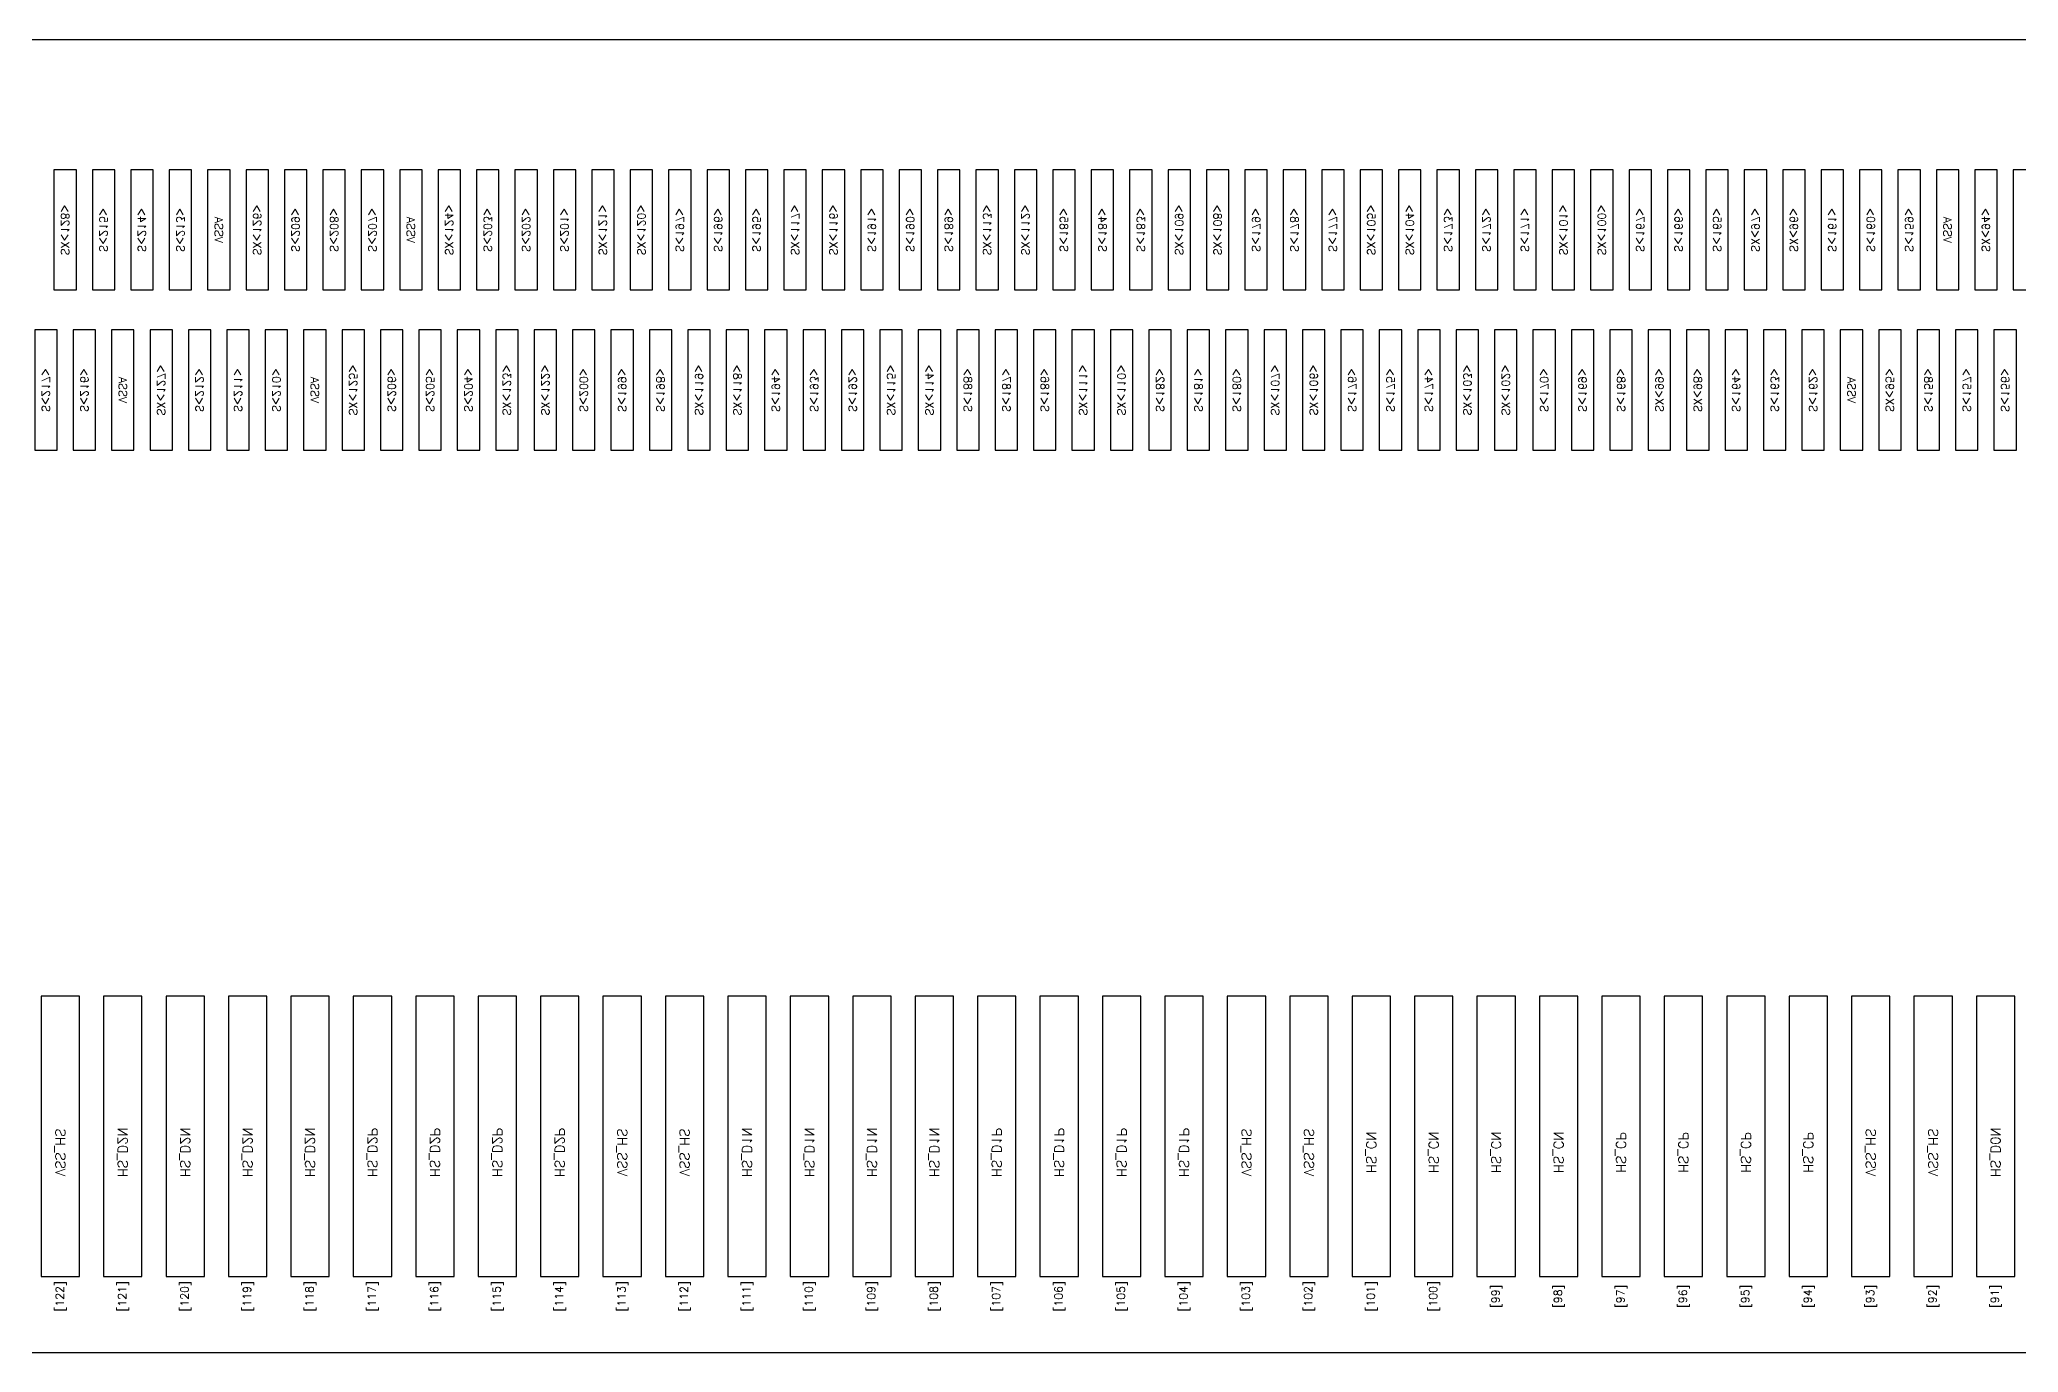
# Model space of a CAD drawing. Header units: millimetres. Extents: x 1248 to 1672, y 459 to 760.
# Drawn here: x 1354.442 to 1355.679, y 607.859 to 608.679 of the extents above; entities that cross this region are included whole.
import ezdxf
from ezdxf.enums import TextEntityAlignment as Align

# ---------------------------------------------------------------- set-up
doc = ezdxf.new("R2010")
doc.units = ezdxf.units.MM
doc.layers.add('标 注', color=3, linetype='Continuous')
doc.styles.get("Standard").update_dxf_attribs({"font": 'txt', "bigfont": 'gbcbig.shx'})

# ---------------------------------------------------------------- blocks, each defined once
blk = doc.blocks.new('LCD')
at = {"color": 6}
for points in [[(7384.9624, -537.3052), (7409.9624, -537.3052), (7409.9624, -536.4852), (7384.9624, -536.4852)], [(7405.1414, -536.6415), (7405.1554, -536.6415), (7405.1554, -536.5665), (7405.1414, -536.5665)], [(7405.1414, -536.6415), (7405.1554, -536.6415), (7405.1554, -536.5665), (7405.1414, -536.5665)], [(7405.1654, -536.6415), (7405.1794, -536.6415), (7405.1794, -536.5665), (7405.1654, -536.5665)], [(7405.1654, -536.6415), (7405.1794, -536.6415), (7405.1794, -536.5665), (7405.1654, -536.5665)], [(7405.1894, -536.6415), (7405.2034, -536.6415), (7405.2034, -536.5665), (7405.1894, -536.5665)], [(7405.1894, -536.6415), (7405.2034, -536.6415), (7405.2034, -536.5665), (7405.1894, -536.5665)], [(7405.2134, -536.6415), (7405.2274, -536.6415), (7405.2274, -536.5665), (7405.2134, -536.5665)], [(7405.2134, -536.6415), (7405.2274, -536.6415), (7405.2274, -536.5665), (7405.2134, -536.5665)], [(7405.2374, -536.6415), (7405.2514, -536.6415), (7405.2514, -536.5665), (7405.2374, -536.5665)], [(7405.2374, -536.6415), (7405.2514, -536.6415), (7405.2514, -536.5665), (7405.2374, -536.5665)], [(7405.2614, -536.6415), (7405.2754, -536.6415), (7405.2754, -536.5665), (7405.2614, -536.5665)], [(7405.2614, -536.6415), (7405.2754, -536.6415), (7405.2754, -536.5665), (7405.2614, -536.5665)], [(7405.2854, -536.6415), (7405.2994, -536.6415), (7405.2994, -536.5665), (7405.2854, -536.5665)], [(7405.2854, -536.6415), (7405.2994, -536.6415), (7405.2994, -536.5665), (7405.2854, -536.5665)], [(7405.3094, -536.6415), (7405.3234, -536.6415), (7405.3234, -536.5665), (7405.3094, -536.5665)], [(7405.3094, -536.6415), (7405.3234, -536.6415), (7405.3234, -536.5665), (7405.3094, -536.5665)], [(7405.3334, -536.6415), (7405.3474, -536.6415), (7405.3474, -536.5665), (7405.3334, -536.5665)], [(7405.3334, -536.6415), (7405.3474, -536.6415), (7405.3474, -536.5665), (7405.3334, -536.5665)], [(7405.3574, -536.6415), (7405.3714, -536.6415), (7405.3714, -536.5665), (7405.3574, -536.5665)], [(7405.3574, -536.6415), (7405.3714, -536.6415), (7405.3714, -536.5665), (7405.3574, -536.5665)], [(7405.3814, -536.6415), (7405.3954, -536.6415), (7405.3954, -536.5665), (7405.3814, -536.5665)], [(7405.3814, -536.6415), (7405.3954, -536.6415), (7405.3954, -536.5665), (7405.3814, -536.5665)], [(7405.4054, -536.6415), (7405.4194, -536.6415), (7405.4194, -536.5665), (7405.4054, -536.5665)], [(7405.4054, -536.6415), (7405.4194, -536.6415), (7405.4194, -536.5665), (7405.4054, -536.5665)], [(7405.4294, -536.6415), (7405.4434, -536.6415), (7405.4434, -536.5665), (7405.4294, -536.5665)], [(7405.4294, -536.6415), (7405.4434, -536.6415), (7405.4434, -536.5665), (7405.4294, -536.5665)], [(7405.4534, -536.6415), (7405.4674, -536.6415), (7405.4674, -536.5665), (7405.4534, -536.5665)], [(7405.4534, -536.6415), (7405.4674, -536.6415), (7405.4674, -536.5665), (7405.4534, -536.5665)], [(7405.4774, -536.6415), (7405.4914, -536.6415), (7405.4914, -536.5665), (7405.4774, -536.5665)], [(7405.4774, -536.6415), (7405.4914, -536.6415), (7405.4914, -536.5665), (7405.4774, -536.5665)], [(7405.5014, -536.6415), (7405.5154, -536.6415), (7405.5154, -536.5665), (7405.5014, -536.5665)], [(7405.5014, -536.6415), (7405.5154, -536.6415), (7405.5154, -536.5665), (7405.5014, -536.5665)], [(7405.5254, -536.6415), (7405.5394, -536.6415), (7405.5394, -536.5665), (7405.5254, -536.5665)], [(7405.5254, -536.6415), (7405.5394, -536.6415), (7405.5394, -536.5665), (7405.5254, -536.5665)], [(7405.5494, -536.6415), (7405.5634, -536.6415), (7405.5634, -536.5665), (7405.5494, -536.5665)], [(7405.5494, -536.6415), (7405.5634, -536.6415), (7405.5634, -536.5665), (7405.5494, -536.5665)], [(7405.5734, -536.6415), (7405.5874, -536.6415), (7405.5874, -536.5665), (7405.5734, -536.5665)], [(7405.5734, -536.6415), (7405.5874, -536.6415), (7405.5874, -536.5665), (7405.5734, -536.5665)], [(7405.5974, -536.6415), (7405.6114, -536.6415), (7405.6114, -536.5665), (7405.5974, -536.5665)], [(7405.5974, -536.6415), (7405.6114, -536.6415), (7405.6114, -536.5665), (7405.5974, -536.5665)], [(7405.6214, -536.6415), (7405.6354, -536.6415), (7405.6354, -536.5665), (7405.6214, -536.5665)], [(7405.6214, -536.6415), (7405.6354, -536.6415), (7405.6354, -536.5665), (7405.6214, -536.5665)], [(7405.6454, -536.6415), (7405.6594, -536.6415), (7405.6594, -536.5665), (7405.6454, -536.5665)], [(7405.6454, -536.6415), (7405.6594, -536.6415), (7405.6594, -536.5665), (7405.6454, -536.5665)], [(7405.6694, -536.6415), (7405.6834, -536.6415), (7405.6834, -536.5665), (7405.6694, -536.5665)], [(7405.6694, -536.6415), (7405.6834, -536.6415), (7405.6834, -536.5665), (7405.6694, -536.5665)], [(7405.6934, -536.6415), (7405.7074, -536.6415), (7405.7074, -536.5665), (7405.6934, -536.5665)], [(7405.6934, -536.6415), (7405.7074, -536.6415), (7405.7074, -536.5665), (7405.6934, -536.5665)], [(7405.7174, -536.6415), (7405.7314, -536.6415), (7405.7314, -536.5665), (7405.7174, -536.5665)], [(7405.7174, -536.6415), (7405.7314, -536.6415), (7405.7314, -536.5665), (7405.7174, -536.5665)], [(7405.7414, -536.6415), (7405.7554, -536.6415), (7405.7554, -536.5665), (7405.7414, -536.5665)], [(7405.7414, -536.6415), (7405.7554, -536.6415), (7405.7554, -536.5665), (7405.7414, -536.5665)], [(7405.7654, -536.6415), (7405.7794, -536.6415), (7405.7794, -536.5665), (7405.7654, -536.5665)], [(7405.7654, -536.6415), (7405.7794, -536.6415), (7405.7794, -536.5665), (7405.7654, -536.5665)], [(7405.7894, -536.6415), (7405.8034, -536.6415), (7405.8034, -536.5665), (7405.7894, -536.5665)], [(7405.7894, -536.6415), (7405.8034, -536.6415), (7405.8034, -536.5665), (7405.7894, -536.5665)], [(7405.8134, -536.6415), (7405.8274, -536.6415), (7405.8274, -536.5665), (7405.8134, -536.5665)], [(7405.8134, -536.6415), (7405.8274, -536.6415), (7405.8274, -536.5665), (7405.8134, -536.5665)], [(7405.8374, -536.6415), (7405.8514, -536.6415), (7405.8514, -536.5665), (7405.8374, -536.5665)], [(7405.8374, -536.6415), (7405.8514, -536.6415), (7405.8514, -536.5665), (7405.8374, -536.5665)], [(7405.8614, -536.6415), (7405.8754, -536.6415), (7405.8754, -536.5665), (7405.8614, -536.5665)], [(7405.8614, -536.6415), (7405.8754, -536.6415), (7405.8754, -536.5665), (7405.8614, -536.5665)], [(7405.8854, -536.6415), (7405.8994, -536.6415), (7405.8994, -536.5665), (7405.8854, -536.5665)], [(7405.8854, -536.6415), (7405.8994, -536.6415), (7405.8994, -536.5665), (7405.8854, -536.5665)], [(7405.9094, -536.6415), (7405.9234, -536.6415), (7405.9234, -536.5665), (7405.9094, -536.5665)], [(7405.9094, -536.6415), (7405.9234, -536.6415), (7405.9234, -536.5665), (7405.9094, -536.5665)], [(7405.9334, -536.6415), (7405.9474, -536.6415), (7405.9474, -536.5665), (7405.9334, -536.5665)], [(7405.9334, -536.6415), (7405.9474, -536.6415), (7405.9474, -536.5665), (7405.9334, -536.5665)], [(7405.9574, -536.6415), (7405.9714, -536.6415), (7405.9714, -536.5665), (7405.9574, -536.5665)], [(7405.9574, -536.6415), (7405.9714, -536.6415), (7405.9714, -536.5665), (7405.9574, -536.5665)], [(7405.9814, -536.6415), (7405.9954, -536.6415), (7405.9954, -536.5665), (7405.9814, -536.5665)], [(7405.9814, -536.6415), (7405.9954, -536.6415), (7405.9954, -536.5665), (7405.9814, -536.5665)], [(7406.0054, -536.6415), (7406.0194, -536.6415), (7406.0194, -536.5665), (7406.0054, -536.5665)], [(7406.0054, -536.6415), (7406.0194, -536.6415), (7406.0194, -536.5665), (7406.0054, -536.5665)], [(7406.0294, -536.6415), (7406.0434, -536.6415), (7406.0434, -536.5665), (7406.0294, -536.5665)], [(7406.0294, -536.6415), (7406.0434, -536.6415), (7406.0434, -536.5665), (7406.0294, -536.5665)], [(7406.0534, -536.6415), (7406.0674, -536.6415), (7406.0674, -536.5665), (7406.0534, -536.5665)], [(7406.0534, -536.6415), (7406.0674, -536.6415), (7406.0674, -536.5665), (7406.0534, -536.5665)], [(7406.0774, -536.6415), (7406.0914, -536.6415), (7406.0914, -536.5665), (7406.0774, -536.5665)], [(7406.0774, -536.6415), (7406.0914, -536.6415), (7406.0914, -536.5665), (7406.0774, -536.5665)], [(7406.1014, -536.6415), (7406.1154, -536.6415), (7406.1154, -536.5665), (7406.1014, -536.5665)], [(7406.1014, -536.6415), (7406.1154, -536.6415), (7406.1154, -536.5665), (7406.1014, -536.5665)], [(7406.1254, -536.6415), (7406.1394, -536.6415), (7406.1394, -536.5665), (7406.1254, -536.5665)], [(7406.1254, -536.6415), (7406.1394, -536.6415), (7406.1394, -536.5665), (7406.1254, -536.5665)], [(7406.1494, -536.6415), (7406.1634, -536.6415), (7406.1634, -536.5665), (7406.1494, -536.5665)], [(7406.1494, -536.6415), (7406.1634, -536.6415), (7406.1634, -536.5665), (7406.1494, -536.5665)], [(7406.1734, -536.6415), (7406.1874, -536.6415), (7406.1874, -536.5665), (7406.1734, -536.5665)], [(7406.1734, -536.6415), (7406.1874, -536.6415), (7406.1874, -536.5665), (7406.1734, -536.5665)], [(7406.1974, -536.6415), (7406.2114, -536.6415), (7406.2114, -536.5665), (7406.1974, -536.5665)], [(7406.1974, -536.6415), (7406.2114, -536.6415), (7406.2114, -536.5665), (7406.1974, -536.5665)], [(7406.2214, -536.6415), (7406.2354, -536.6415), (7406.2354, -536.5665), (7406.2214, -536.5665)], [(7406.2214, -536.6415), (7406.2354, -536.6415), (7406.2354, -536.5665), (7406.2214, -536.5665)], [(7406.2454, -536.6415), (7406.2594, -536.6415), (7406.2594, -536.5665), (7406.2454, -536.5665)], [(7406.2454, -536.6415), (7406.2594, -536.6415), (7406.2594, -536.5665), (7406.2454, -536.5665)], [(7406.2694, -536.6415), (7406.2834, -536.6415), (7406.2834, -536.5665), (7406.2694, -536.5665)], [(7406.2694, -536.6415), (7406.2834, -536.6415), (7406.2834, -536.5665), (7406.2694, -536.5665)], [(7406.2934, -536.6415), (7406.3074, -536.6415), (7406.3074, -536.5665), (7406.2934, -536.5665)], [(7406.2934, -536.6415), (7406.3074, -536.6415), (7406.3074, -536.5665), (7406.2934, -536.5665)], [(7406.3174, -536.6415), (7406.3314, -536.6415), (7406.3314, -536.5665), (7406.3174, -536.5665)], [(7406.3174, -536.6415), (7406.3314, -536.6415), (7406.3314, -536.5665), (7406.3174, -536.5665)], [(7406.3414, -536.6415), (7406.3554, -536.6415), (7406.3554, -536.5665), (7406.3414, -536.5665)], [(7406.3414, -536.6415), (7406.3554, -536.6415), (7406.3554, -536.5665), (7406.3414, -536.5665)], [(7406.3654, -536.6415), (7406.3794, -536.6415), (7406.3794, -536.5665), (7406.3654, -536.5665)], [(7406.3654, -536.6415), (7406.3794, -536.6415), (7406.3794, -536.5665), (7406.3654, -536.5665)], [(7405.1294, -536.7415), (7405.1434, -536.7415), (7405.1434, -536.6665), (7405.1294, -536.6665)], [(7405.1294, -536.7415), (7405.1434, -536.7415), (7405.1434, -536.6665), (7405.1294, -536.6665)], [(7405.1534, -536.7415), (7405.1674, -536.7415), (7405.1674, -536.6665), (7405.1534, -536.6665)], [(7405.1534, -536.7415), (7405.1674, -536.7415), (7405.1674, -536.6665), (7405.1534, -536.6665)], [(7405.1774, -536.7415), (7405.1914, -536.7415), (7405.1914, -536.6665), (7405.1774, -536.6665)], [(7405.1774, -536.7415), (7405.1914, -536.7415), (7405.1914, -536.6665), (7405.1774, -536.6665)], [(7405.2014, -536.7415), (7405.2154, -536.7415), (7405.2154, -536.6665), (7405.2014, -536.6665)], [(7405.2014, -536.7415), (7405.2154, -536.7415), (7405.2154, -536.6665), (7405.2014, -536.6665)], [(7405.2254, -536.7415), (7405.2394, -536.7415), (7405.2394, -536.6665), (7405.2254, -536.6665)], [(7405.2254, -536.7415), (7405.2394, -536.7415), (7405.2394, -536.6665), (7405.2254, -536.6665)], [(7405.2494, -536.7415), (7405.2634, -536.7415), (7405.2634, -536.6665), (7405.2494, -536.6665)], [(7405.2494, -536.7415), (7405.2634, -536.7415), (7405.2634, -536.6665), (7405.2494, -536.6665)], [(7405.2734, -536.7415), (7405.2874, -536.7415), (7405.2874, -536.6665), (7405.2734, -536.6665)], [(7405.2734, -536.7415), (7405.2874, -536.7415), (7405.2874, -536.6665), (7405.2734, -536.6665)], [(7405.2974, -536.7415), (7405.3114, -536.7415), (7405.3114, -536.6665), (7405.2974, -536.6665)], [(7405.2974, -536.7415), (7405.3114, -536.7415), (7405.3114, -536.6665), (7405.2974, -536.6665)], [(7405.3214, -536.7415), (7405.3354, -536.7415), (7405.3354, -536.6665), (7405.3214, -536.6665)], [(7405.3214, -536.7415), (7405.3354, -536.7415), (7405.3354, -536.6665), (7405.3214, -536.6665)], [(7405.3454, -536.7415), (7405.3594, -536.7415), (7405.3594, -536.6665), (7405.3454, -536.6665)], [(7405.3454, -536.7415), (7405.3594, -536.7415), (7405.3594, -536.6665), (7405.3454, -536.6665)], [(7405.3694, -536.7415), (7405.3834, -536.7415), (7405.3834, -536.6665), (7405.3694, -536.6665)], [(7405.3694, -536.7415), (7405.3834, -536.7415), (7405.3834, -536.6665), (7405.3694, -536.6665)], [(7405.3934, -536.7415), (7405.4074, -536.7415), (7405.4074, -536.6665), (7405.3934, -536.6665)], [(7405.3934, -536.7415), (7405.4074, -536.7415), (7405.4074, -536.6665), (7405.3934, -536.6665)], [(7405.4174, -536.7415), (7405.4314, -536.7415), (7405.4314, -536.6665), (7405.4174, -536.6665)], [(7405.4174, -536.7415), (7405.4314, -536.7415), (7405.4314, -536.6665), (7405.4174, -536.6665)], [(7405.4414, -536.7415), (7405.4554, -536.7415), (7405.4554, -536.6665), (7405.4414, -536.6665)], [(7405.4414, -536.7415), (7405.4554, -536.7415), (7405.4554, -536.6665), (7405.4414, -536.6665)], [(7405.4654, -536.7415), (7405.4794, -536.7415), (7405.4794, -536.6665), (7405.4654, -536.6665)], [(7405.4654, -536.7415), (7405.4794, -536.7415), (7405.4794, -536.6665), (7405.4654, -536.6665)], [(7405.4894, -536.7415), (7405.5034, -536.7415), (7405.5034, -536.6665), (7405.4894, -536.6665)], [(7405.4894, -536.7415), (7405.5034, -536.7415), (7405.5034, -536.6665), (7405.4894, -536.6665)], [(7405.5134, -536.7415), (7405.5274, -536.7415), (7405.5274, -536.6665), (7405.5134, -536.6665)], [(7405.5134, -536.7415), (7405.5274, -536.7415), (7405.5274, -536.6665), (7405.5134, -536.6665)], [(7405.5374, -536.7415), (7405.5514, -536.7415), (7405.5514, -536.6665), (7405.5374, -536.6665)], [(7405.5374, -536.7415), (7405.5514, -536.7415), (7405.5514, -536.6665), (7405.5374, -536.6665)], [(7405.5614, -536.7415), (7405.5754, -536.7415), (7405.5754, -536.6665), (7405.5614, -536.6665)], [(7405.5614, -536.7415), (7405.5754, -536.7415), (7405.5754, -536.6665), (7405.5614, -536.6665)], [(7405.5854, -536.7415), (7405.5994, -536.7415), (7405.5994, -536.6665), (7405.5854, -536.6665)], [(7405.5854, -536.7415), (7405.5994, -536.7415), (7405.5994, -536.6665), (7405.5854, -536.6665)], [(7405.6094, -536.7415), (7405.6234, -536.7415), (7405.6234, -536.6665), (7405.6094, -536.6665)], [(7405.6094, -536.7415), (7405.6234, -536.7415), (7405.6234, -536.6665), (7405.6094, -536.6665)], [(7405.6334, -536.7415), (7405.6474, -536.7415), (7405.6474, -536.6665), (7405.6334, -536.6665)], [(7405.6334, -536.7415), (7405.6474, -536.7415), (7405.6474, -536.6665), (7405.6334, -536.6665)], [(7405.6574, -536.7415), (7405.6714, -536.7415), (7405.6714, -536.6665), (7405.6574, -536.6665)], [(7405.6574, -536.7415), (7405.6714, -536.7415), (7405.6714, -536.6665), (7405.6574, -536.6665)], [(7405.6814, -536.7415), (7405.6954, -536.7415), (7405.6954, -536.6665), (7405.6814, -536.6665)], [(7405.6814, -536.7415), (7405.6954, -536.7415), (7405.6954, -536.6665), (7405.6814, -536.6665)], [(7405.7054, -536.7415), (7405.7194, -536.7415), (7405.7194, -536.6665), (7405.7054, -536.6665)], [(7405.7054, -536.7415), (7405.7194, -536.7415), (7405.7194, -536.6665), (7405.7054, -536.6665)], [(7405.7294, -536.7415), (7405.7434, -536.7415), (7405.7434, -536.6665), (7405.7294, -536.6665)], [(7405.7294, -536.7415), (7405.7434, -536.7415), (7405.7434, -536.6665), (7405.7294, -536.6665)], [(7405.7534, -536.7415), (7405.7674, -536.7415), (7405.7674, -536.6665), (7405.7534, -536.6665)], [(7405.7534, -536.7415), (7405.7674, -536.7415), (7405.7674, -536.6665), (7405.7534, -536.6665)], [(7405.7774, -536.7415), (7405.7914, -536.7415), (7405.7914, -536.6665), (7405.7774, -536.6665)], [(7405.7774, -536.7415), (7405.7914, -536.7415), (7405.7914, -536.6665), (7405.7774, -536.6665)], [(7405.8014, -536.7415), (7405.8154, -536.7415), (7405.8154, -536.6665), (7405.8014, -536.6665)], [(7405.8014, -536.7415), (7405.8154, -536.7415), (7405.8154, -536.6665), (7405.8014, -536.6665)], [(7405.8254, -536.7415), (7405.8394, -536.7415), (7405.8394, -536.6665), (7405.8254, -536.6665)], [(7405.8254, -536.7415), (7405.8394, -536.7415), (7405.8394, -536.6665), (7405.8254, -536.6665)], [(7405.8494, -536.7415), (7405.8634, -536.7415), (7405.8634, -536.6665), (7405.8494, -536.6665)], [(7405.8494, -536.7415), (7405.8634, -536.7415), (7405.8634, -536.6665), (7405.8494, -536.6665)], [(7405.8734, -536.7415), (7405.8874, -536.7415), (7405.8874, -536.6665), (7405.8734, -536.6665)], [(7405.8734, -536.7415), (7405.8874, -536.7415), (7405.8874, -536.6665), (7405.8734, -536.6665)], [(7405.8974, -536.7415), (7405.9114, -536.7415), (7405.9114, -536.6665), (7405.8974, -536.6665)], [(7405.8974, -536.7415), (7405.9114, -536.7415), (7405.9114, -536.6665), (7405.8974, -536.6665)], [(7405.9214, -536.7415), (7405.9354, -536.7415), (7405.9354, -536.6665), (7405.9214, -536.6665)], [(7405.9214, -536.7415), (7405.9354, -536.7415), (7405.9354, -536.6665), (7405.9214, -536.6665)], [(7405.9454, -536.7415), (7405.9594, -536.7415), (7405.9594, -536.6665), (7405.9454, -536.6665)], [(7405.9454, -536.7415), (7405.9594, -536.7415), (7405.9594, -536.6665), (7405.9454, -536.6665)], [(7405.9694, -536.7415), (7405.9834, -536.7415), (7405.9834, -536.6665), (7405.9694, -536.6665)], [(7405.9694, -536.7415), (7405.9834, -536.7415), (7405.9834, -536.6665), (7405.9694, -536.6665)], [(7405.9934, -536.7415), (7406.0074, -536.7415), (7406.0074, -536.6665), (7405.9934, -536.6665)], [(7405.9934, -536.7415), (7406.0074, -536.7415), (7406.0074, -536.6665), (7405.9934, -536.6665)], [(7406.0174, -536.7415), (7406.0314, -536.7415), (7406.0314, -536.6665), (7406.0174, -536.6665)], [(7406.0174, -536.7415), (7406.0314, -536.7415), (7406.0314, -536.6665), (7406.0174, -536.6665)], [(7406.0414, -536.7415), (7406.0554, -536.7415), (7406.0554, -536.6665), (7406.0414, -536.6665)], [(7406.0414, -536.7415), (7406.0554, -536.7415), (7406.0554, -536.6665), (7406.0414, -536.6665)], [(7406.0654, -536.7415), (7406.0794, -536.7415), (7406.0794, -536.6665), (7406.0654, -536.6665)], [(7406.0654, -536.7415), (7406.0794, -536.7415), (7406.0794, -536.6665), (7406.0654, -536.6665)], [(7406.0894, -536.7415), (7406.1034, -536.7415), (7406.1034, -536.6665), (7406.0894, -536.6665)], [(7406.0894, -536.7415), (7406.1034, -536.7415), (7406.1034, -536.6665), (7406.0894, -536.6665)], [(7406.1134, -536.7415), (7406.1274, -536.7415), (7406.1274, -536.6665), (7406.1134, -536.6665)], [(7406.1134, -536.7415), (7406.1274, -536.7415), (7406.1274, -536.6665), (7406.1134, -536.6665)], [(7406.1374, -536.7415), (7406.1514, -536.7415), (7406.1514, -536.6665), (7406.1374, -536.6665)], [(7406.1374, -536.7415), (7406.1514, -536.7415), (7406.1514, -536.6665), (7406.1374, -536.6665)], [(7406.1614, -536.7415), (7406.1754, -536.7415), (7406.1754, -536.6665), (7406.1614, -536.6665)], [(7406.1614, -536.7415), (7406.1754, -536.7415), (7406.1754, -536.6665), (7406.1614, -536.6665)], [(7406.1854, -536.7415), (7406.1994, -536.7415), (7406.1994, -536.6665), (7406.1854, -536.6665)], [(7406.1854, -536.7415), (7406.1994, -536.7415), (7406.1994, -536.6665), (7406.1854, -536.6665)], [(7406.2094, -536.7415), (7406.2234, -536.7415), (7406.2234, -536.6665), (7406.2094, -536.6665)], [(7406.2094, -536.7415), (7406.2234, -536.7415), (7406.2234, -536.6665), (7406.2094, -536.6665)], [(7406.2334, -536.7415), (7406.2474, -536.7415), (7406.2474, -536.6665), (7406.2334, -536.6665)], [(7406.2334, -536.7415), (7406.2474, -536.7415), (7406.2474, -536.6665), (7406.2334, -536.6665)], [(7406.2574, -536.7415), (7406.2714, -536.7415), (7406.2714, -536.6665), (7406.2574, -536.6665)], [(7406.2574, -536.7415), (7406.2714, -536.7415), (7406.2714, -536.6665), (7406.2574, -536.6665)], [(7406.2814, -536.7415), (7406.2954, -536.7415), (7406.2954, -536.6665), (7406.2814, -536.6665)], [(7406.2814, -536.7415), (7406.2954, -536.7415), (7406.2954, -536.6665), (7406.2814, -536.6665)], [(7406.3054, -536.7415), (7406.3194, -536.7415), (7406.3194, -536.6665), (7406.3054, -536.6665)], [(7406.3054, -536.7415), (7406.3194, -536.7415), (7406.3194, -536.6665), (7406.3054, -536.6665)], [(7406.3294, -536.7415), (7406.3434, -536.7415), (7406.3434, -536.6665), (7406.3294, -536.6665)], [(7406.3294, -536.7415), (7406.3434, -536.7415), (7406.3434, -536.6665), (7406.3294, -536.6665)], [(7406.3534, -536.7415), (7406.3674, -536.7415), (7406.3674, -536.6665), (7406.3534, -536.6665)], [(7406.3534, -536.7415), (7406.3674, -536.7415), (7406.3674, -536.6665), (7406.3534, -536.6665)], [(7405.1334, -537.2577), (7405.1574, -537.2577), (7405.1574, -537.0827), (7405.1334, -537.0827)], [(7405.1334, -537.2577), (7405.1574, -537.2577), (7405.1574, -537.0827), (7405.1334, -537.0827)], [(7405.1724, -537.2577), (7405.1964, -537.2577), (7405.1964, -537.0827), (7405.1724, -537.0827)], [(7405.1724, -537.2577), (7405.1964, -537.2577), (7405.1964, -537.0827), (7405.1724, -537.0827)], [(7405.2114, -537.2577), (7405.2354, -537.2577), (7405.2354, -537.0827), (7405.2114, -537.0827)], [(7405.2114, -537.2577), (7405.2354, -537.2577), (7405.2354, -537.0827), (7405.2114, -537.0827)], [(7405.2504, -537.2577), (7405.2744, -537.2577), (7405.2744, -537.0827), (7405.2504, -537.0827)], [(7405.2504, -537.2577), (7405.2744, -537.2577), (7405.2744, -537.0827), (7405.2504, -537.0827)], [(7405.2894, -537.2577), (7405.3134, -537.2577), (7405.3134, -537.0827), (7405.2894, -537.0827)], [(7405.2894, -537.2577), (7405.3134, -537.2577), (7405.3134, -537.0827), (7405.2894, -537.0827)], [(7405.3284, -537.2577), (7405.3524, -537.2577), (7405.3524, -537.0827), (7405.3284, -537.0827)], [(7405.3284, -537.2577), (7405.3524, -537.2577), (7405.3524, -537.0827), (7405.3284, -537.0827)], [(7405.3674, -537.2577), (7405.3914, -537.2577), (7405.3914, -537.0827), (7405.3674, -537.0827)], [(7405.3674, -537.2577), (7405.3914, -537.2577), (7405.3914, -537.0827), (7405.3674, -537.0827)], [(7405.4064, -537.2577), (7405.4304, -537.2577), (7405.4304, -537.0827), (7405.4064, -537.0827)], [(7405.4064, -537.2577), (7405.4304, -537.2577), (7405.4304, -537.0827), (7405.4064, -537.0827)], [(7405.4454, -537.2577), (7405.4694, -537.2577), (7405.4694, -537.0827), (7405.4454, -537.0827)], [(7405.4454, -537.2577), (7405.4694, -537.2577), (7405.4694, -537.0827), (7405.4454, -537.0827)], [(7405.4844, -537.2577), (7405.5084, -537.2577), (7405.5084, -537.0827), (7405.4844, -537.0827)], [(7405.4844, -537.2577), (7405.5084, -537.2577), (7405.5084, -537.0827), (7405.4844, -537.0827)], [(7405.5234, -537.2577), (7405.5474, -537.2577), (7405.5474, -537.0827), (7405.5234, -537.0827)], [(7405.5234, -537.2577), (7405.5474, -537.2577), (7405.5474, -537.0827), (7405.5234, -537.0827)], [(7405.5624, -537.2577), (7405.5864, -537.2577), (7405.5864, -537.0827), (7405.5624, -537.0827)], [(7405.5624, -537.2577), (7405.5864, -537.2577), (7405.5864, -537.0827), (7405.5624, -537.0827)], [(7405.6014, -537.2577), (7405.6254, -537.2577), (7405.6254, -537.0827), (7405.6014, -537.0827)], [(7405.6014, -537.2577), (7405.6254, -537.2577), (7405.6254, -537.0827), (7405.6014, -537.0827)], [(7405.6404, -537.2577), (7405.6644, -537.2577), (7405.6644, -537.0827), (7405.6404, -537.0827)], [(7405.6404, -537.2577), (7405.6644, -537.2577), (7405.6644, -537.0827), (7405.6404, -537.0827)], [(7405.6794, -537.2577), (7405.7034, -537.2577), (7405.7034, -537.0827), (7405.6794, -537.0827)], [(7405.6794, -537.2577), (7405.7034, -537.2577), (7405.7034, -537.0827), (7405.6794, -537.0827)], [(7405.7184, -537.2577), (7405.7424, -537.2577), (7405.7424, -537.0827), (7405.7184, -537.0827)], [(7405.7184, -537.2577), (7405.7424, -537.2577), (7405.7424, -537.0827), (7405.7184, -537.0827)], [(7405.7574, -537.2577), (7405.7814, -537.2577), (7405.7814, -537.0827), (7405.7574, -537.0827)], [(7405.7574, -537.2577), (7405.7814, -537.2577), (7405.7814, -537.0827), (7405.7574, -537.0827)], [(7405.7964, -537.2577), (7405.8204, -537.2577), (7405.8204, -537.0827), (7405.7964, -537.0827)], [(7405.7964, -537.2577), (7405.8204, -537.2577), (7405.8204, -537.0827), (7405.7964, -537.0827)], [(7405.8354, -537.2577), (7405.8594, -537.2577), (7405.8594, -537.0827), (7405.8354, -537.0827)], [(7405.8354, -537.2577), (7405.8594, -537.2577), (7405.8594, -537.0827), (7405.8354, -537.0827)], [(7405.8744, -537.2577), (7405.8984, -537.2577), (7405.8984, -537.0827), (7405.8744, -537.0827)], [(7405.8744, -537.2577), (7405.8984, -537.2577), (7405.8984, -537.0827), (7405.8744, -537.0827)], [(7405.9134, -537.2577), (7405.9374, -537.2577), (7405.9374, -537.0827), (7405.9134, -537.0827)], [(7405.9134, -537.2577), (7405.9374, -537.2577), (7405.9374, -537.0827), (7405.9134, -537.0827)], [(7405.9524, -537.2577), (7405.9764, -537.2577), (7405.9764, -537.0827), (7405.9524, -537.0827)], [(7405.9524, -537.2577), (7405.9764, -537.2577), (7405.9764, -537.0827), (7405.9524, -537.0827)], [(7405.9914, -537.2577), (7406.0154, -537.2577), (7406.0154, -537.0827), (7405.9914, -537.0827)], [(7405.9914, -537.2577), (7406.0154, -537.2577), (7406.0154, -537.0827), (7405.9914, -537.0827)], [(7406.0304, -537.2577), (7406.0544, -537.2577), (7406.0544, -537.0827), (7406.0304, -537.0827)], [(7406.0304, -537.2577), (7406.0544, -537.2577), (7406.0544, -537.0827), (7406.0304, -537.0827)], [(7406.0694, -537.2577), (7406.0934, -537.2577), (7406.0934, -537.0827), (7406.0694, -537.0827)], [(7406.0694, -537.2577), (7406.0934, -537.2577), (7406.0934, -537.0827), (7406.0694, -537.0827)], [(7406.1084, -537.2577), (7406.1324, -537.2577), (7406.1324, -537.0827), (7406.1084, -537.0827)], [(7406.1084, -537.2577), (7406.1324, -537.2577), (7406.1324, -537.0827), (7406.1084, -537.0827)], [(7406.1474, -537.2577), (7406.1714, -537.2577), (7406.1714, -537.0827), (7406.1474, -537.0827)], [(7406.1474, -537.2577), (7406.1714, -537.2577), (7406.1714, -537.0827), (7406.1474, -537.0827)], [(7406.1864, -537.2577), (7406.2104, -537.2577), (7406.2104, -537.0827), (7406.1864, -537.0827)], [(7406.1864, -537.2577), (7406.2104, -537.2577), (7406.2104, -537.0827), (7406.1864, -537.0827)], [(7406.2254, -537.2577), (7406.2494, -537.2577), (7406.2494, -537.0827), (7406.2254, -537.0827)], [(7406.2254, -537.2577), (7406.2494, -537.2577), (7406.2494, -537.0827), (7406.2254, -537.0827)], [(7406.2644, -537.2577), (7406.2884, -537.2577), (7406.2884, -537.0827), (7406.2644, -537.0827)], [(7406.2644, -537.2577), (7406.2884, -537.2577), (7406.2884, -537.0827), (7406.2644, -537.0827)], [(7406.3034, -537.2577), (7406.3274, -537.2577), (7406.3274, -537.0827), (7406.3034, -537.0827)], [(7406.3034, -537.2577), (7406.3274, -537.2577), (7406.3274, -537.0827), (7406.3034, -537.0827)], [(7406.3424, -537.2577), (7406.3664, -537.2577), (7406.3664, -537.0827), (7406.3424, -537.0827)], [(7406.3424, -537.2577), (7406.3664, -537.2577), (7406.3664, -537.0827), (7406.3424, -537.0827)]]:
    blk.add_lwpolyline(points, close=True, dxfattribs=at)
at = {"color": 6, "text_generation_flag": 4}
for s, height, p in [('SX<128>', 0.005, (7405.1484, -536.604)), ('S<215>', 0.005, (7405.1724, -536.604)), ('S<214>', 0.005, (7405.1964, -536.604)), ('S<213>', 0.005, (7405.2204, -536.604)), ('SX<126>', 0.005, (7405.2684, -536.604)), ('S<209>', 0.005, (7405.2924, -536.604)), ('S<208>', 0.005, (7405.3164, -536.604)), ('S<207>', 0.005, (7405.3404, -536.604)), ('SX<124>', 0.005, (7405.3884, -536.604)), ('S<203>', 0.005, (7405.4124, -536.604)), ('S<202>', 0.005, (7405.4364, -536.604)), ('S<201>', 0.005, (7405.4604, -536.604)), ('SX<121>', 0.005, (7405.4844, -536.604)), ('SX<120>', 0.005, (7405.5084, -536.604)), ('S<197>', 0.005, (7405.5324, -536.604)), ('S<196>', 0.005, (7405.5564, -536.604)), ('S<195>', 0.005, (7405.5804, -536.604)), ('SX<117>', 0.005, (7405.6044, -536.604)), ('SX<116>', 0.005, (7405.6284, -536.604)), ('S<191>', 0.005, (7405.6524, -536.604)), ('S<190>', 0.005, (7405.6764, -536.604)), ('S<189>', 0.005, (7405.7004, -536.604)), ('SX<113>', 0.005, (7405.7244, -536.604)), ('SX<112>', 0.005, (7405.7484, -536.604)), ('S<185>', 0.005, (7405.7724, -536.604)), ('S<184>', 0.005, (7405.7964, -536.604)), ('S<183>', 0.005, (7405.8204, -536.604)), ('SX<109>', 0.005, (7405.8444, -536.604)), ('SX<108>', 0.005, (7405.8684, -536.604)), ('S<179>', 0.005, (7405.8924, -536.604)), ('S<178>', 0.005, (7405.9164, -536.604)), ('S<177>', 0.005, (7405.9404, -536.604)), ('SX<105>', 0.005, (7405.9644, -536.604)), ('SX<104>', 0.005, (7405.9884, -536.604)), ('S<173>', 0.005, (7406.0124, -536.604)), ('S<172>', 0.005, (7406.0364, -536.604)), ('S<171>', 0.005, (7406.0604, -536.604)), ('SX<101>', 0.005, (7406.0844, -536.604)), ('SX<100>', 0.005, (7406.1084, -536.604)), ('S<167>', 0.005, (7406.1324, -536.604)), ('S<166>', 0.005, (7406.1564, -536.604)), ('S<165>', 0.005, (7406.1804, -536.604)), ('SX<97>', 0.005, (7406.2044, -536.604)), ('SX<96>', 0.005, (7406.2284, -536.604)), ('S<161>', 0.005, (7406.2524, -536.604)), ('S<160>', 0.005, (7406.2764, -536.604)), ('S<159>', 0.005, (7406.3004, -536.604)), ('SX<94>', 0.005, (7406.3484, -536.604)), ('VSSA', 0.005, (7405.2444, -536.604)), ('VSSA', 0.005, (7405.3644, -536.604)), ('VSSA', 0.005, (7406.3244, -536.604)), ('S<217>', 0.005, (7405.1364, -536.704)), ('S<216>', 0.005, (7405.1604, -536.704)), ('SX<127>', 0.005, (7405.2084, -536.704)), ('S<212>', 0.005, (7405.2324, -536.704)), ('S<211>', 0.005, (7405.2564, -536.704)), ('S<210>', 0.005, (7405.2804, -536.704)), ('SX<125>', 0.005, (7405.3284, -536.704)), ('S<206>', 0.005, (7405.3524, -536.704)), ('S<205>', 0.005, (7405.3764, -536.704)), ('S<204>', 0.005, (7405.4004, -536.704)), ('SX<123>', 0.005, (7405.4244, -536.704)), ('SX<122>', 0.005, (7405.4484, -536.704)), ('S<200>', 0.005, (7405.4724, -536.704)), ('S<199>', 0.005, (7405.4964, -536.704)), ('S<198>', 0.005, (7405.5204, -536.704)), ('SX<119>', 0.005, (7405.5444, -536.704)), ('SX<118>', 0.005, (7405.5684, -536.704)), ('S<194>', 0.005, (7405.5924, -536.704)), ('S<193>', 0.005, (7405.6164, -536.704)), ('S<192>', 0.005, (7405.6404, -536.704)), ('SX<115>', 0.005, (7405.6644, -536.704)), ('SX<114>', 0.005, (7405.6884, -536.704)), ('S<188>', 0.005, (7405.7124, -536.704)), ('S<187>', 0.005, (7405.7364, -536.704)), ('S<186>', 0.005, (7405.7604, -536.704)), ('SX<111>', 0.005, (7405.7844, -536.704)), ('SX<110>', 0.005, (7405.8084, -536.704)), ('S<182>', 0.005, (7405.8324, -536.704)), ('S<181>', 0.005, (7405.8564, -536.704)), ('S<180>', 0.005, (7405.8804, -536.704)), ('SX<107>', 0.005, (7405.9044, -536.704)), ('SX<106>', 0.005, (7405.9284, -536.704)), ('S<176>', 0.005, (7405.9524, -536.704)), ('S<175>', 0.005, (7405.9764, -536.704)), ('S<174>', 0.005, (7406.0004, -536.704)), ('SX<103>', 0.005, (7406.0244, -536.704)), ('SX<102>', 0.005, (7406.0484, -536.704)), ('S<170>', 0.005, (7406.0724, -536.704)), ('S<169>', 0.005, (7406.0964, -536.704)), ('S<168>', 0.005, (7406.1204, -536.704)), ('SX<99>', 0.005, (7406.1444, -536.704)), ('SX<98>', 0.005, (7406.1684, -536.704)), ('S<164>', 0.005, (7406.1924, -536.704)), ('S<163>', 0.005, (7406.2164, -536.704)), ('S<162>', 0.005, (7406.2404, -536.704)), ('SX<95>', 0.005, (7406.2884, -536.704)), ('S<158>', 0.005, (7406.3124, -536.704)), ('S<157>', 0.005, (7406.3364, -536.704)), ('S<156>', 0.005, (7406.3604, -536.704)), ('VSSA', 0.005, (7405.1844, -536.704)), ('VSSA', 0.005, (7405.3044, -536.704)), ('VSSA', 0.005, (7406.2644, -536.704)), ('VSS_HS', 0.006, (7405.1454, -537.1802)), ('HS_D2N', 0.006, (7405.1844, -537.1802)), ('HS_D2N', 0.006, (7405.2234, -537.1802)), ('HS_D2N', 0.006, (7405.2624, -537.1802)), ('HS_D2N', 0.006, (7405.3014, -537.1802)), ('HS_D2P', 0.006, (7405.3404, -537.1802)), ('HS_D2P', 0.006, (7405.3794, -537.1802)), ('HS_D2P', 0.006, (7405.4184, -537.1802)), ('HS_D2P', 0.006, (7405.4574, -537.1802)), ('VSS_HS', 0.006, (7405.4964, -537.1802)), ('VSS_HS', 0.006, (7405.5354, -537.1802)), ('HS_D1N', 0.006, (7405.5744, -537.1802)), ('HS_D1N', 0.006, (7405.6134, -537.1802)), ('HS_D1N', 0.006, (7405.6524, -537.1802)), ('HS_D1N', 0.006, (7405.6914, -537.1802)), ('HS_D1P', 0.006, (7405.7304, -537.1802)), ('HS_D1P', 0.006, (7405.7694, -537.1802)), ('HS_D1P', 0.006, (7405.8084, -537.1802)), ('HS_D1P', 0.006, (7405.8474, -537.1802)), ('VSS_HS', 0.006, (7405.8864, -537.1802)), ('VSS_HS', 0.006, (7405.9254, -537.1802)), ('HS_CN', 0.006, (7405.9644, -537.1802)), ('HS_CN', 0.006, (7406.0034, -537.1802)), ('HS_CN', 0.006, (7406.0424, -537.1802)), ('HS_CN', 0.006, (7406.0814, -537.1802)), ('HS_CP', 0.006, (7406.1204, -537.1802)), ('HS_CP', 0.006, (7406.1594, -537.1802)), ('HS_CP', 0.006, (7406.1984, -537.1802)), ('HS_CP', 0.006, (7406.2374, -537.1802)), ('VSS_HS', 0.006, (7406.2764, -537.1802)), ('VSS_HS', 0.006, (7406.3154, -537.1802)), ('HS_D0N', 0.006, (7406.3544, -537.1802))]:
    blk.add_text(s, height=height, rotation=90, dxfattribs=at).set_placement(p, align=Align.MIDDLE_CENTER)
at = {"color": 6}
for s, p in [('[122]', (7405.145, -537.2701)), ('[121]', (7405.184, -537.2701)), ('[120]', (7405.223, -537.2701)), ('[119]', (7405.262, -537.2701)), ('[118]', (7405.301, -537.2701)), ('[117]', (7405.34, -537.2701)), ('[116]', (7405.379, -537.2701)), ('[115]', (7405.418, -537.2701)), ('[114]', (7405.457, -537.2701)), ('[113]', (7405.496, -537.2701)), ('[112]', (7405.535, -537.2701)), ('[111]', (7405.574, -537.2701)), ('[110]', (7405.613, -537.2701)), ('[109]', (7405.652, -537.2701)), ('[108]', (7405.691, -537.2701)), ('[107]', (7405.73, -537.2701)), ('[106]', (7405.769, -537.2701)), ('[105]', (7405.808, -537.2701)), ('[104]', (7405.847, -537.2701)), ('[103]', (7405.886, -537.2701)), ('[102]', (7405.925, -537.2701)), ('[101]', (7405.964, -537.2701)), ('[100]', (7406.003, -537.2701)), ('[99]', (7406.042, -537.2701)), ('[98]', (7406.081, -537.2701)), ('[97]', (7406.12, -537.2701)), ('[96]', (7406.159, -537.2701)), ('[95]', (7406.198, -537.2701)), ('[94]', (7406.237, -537.2701)), ('[93]', (7406.276, -537.2701)), ('[92]', (7406.315, -537.2701)), ('[91]', (7406.354, -537.2701))]:
    blk.add_text(s, height=0.005, rotation=90, dxfattribs=at).set_placement(p, align=Align.MIDDLE_CENTER)

msp = doc.modelspace()

# ---------------------------------------------------------------- block references
at = {"layer": '标 注', "color": 7}
msp.add_blockref('LCD', (-6050.69, 1145.1642), dxfattribs=at)

doc.saveas('drawing.dxf')
